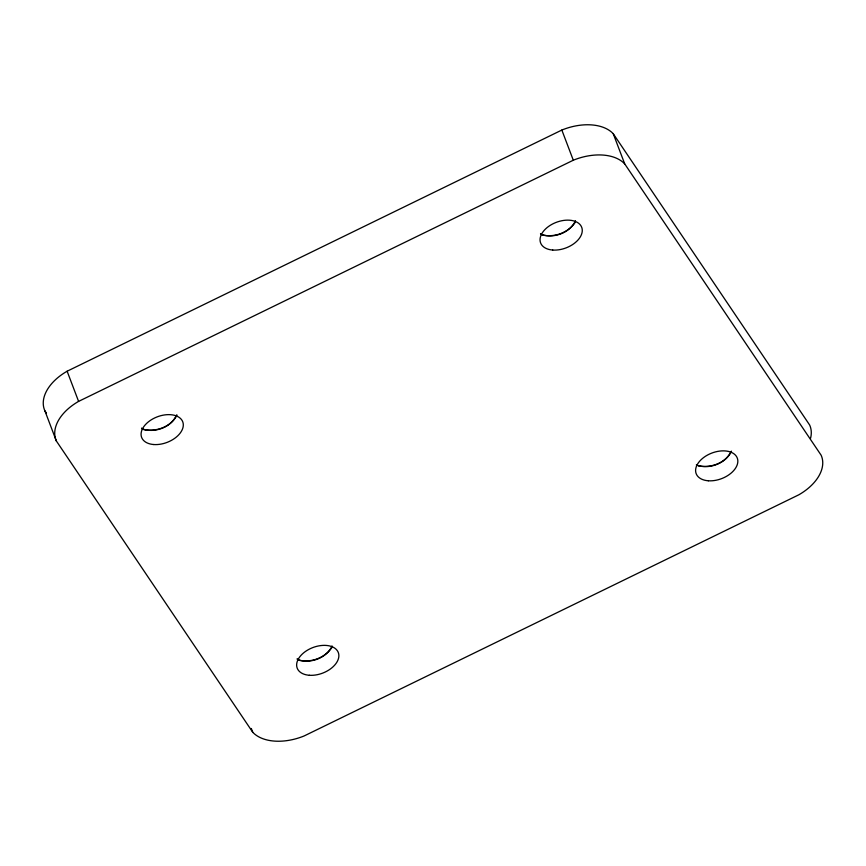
<?xml version="1.0" encoding="UTF-8"?>
<svg xmlns="http://www.w3.org/2000/svg" width="866" height="866" viewBox="0 0 866 866"><rect width="100%" height="100%" fill="white"/><g stroke="black" fill="none" stroke-linecap="round" stroke-linejoin="round"><path stroke-width="1.3" d="M176.978 414.966C171.208 427.274 154.364 433.693 141.797 428.681M731.51 451.208C725.751 463.505 708.897 469.935 696.329 464.923M176.491 415.225C171.057 427.155 155.988 431.982 143.713 429.601L141.537 428.107M332.057 645.949C326.514 658.301 309.736 664.33 297.363 659.416M575.457 220.722C569.915 233.062 553.136 239.103 540.763 234.188M731.023 451.457C725.589 463.386 710.521 468.225 698.245 465.832M575.186 222.432C568.204 232.683 554.738 237.555 542.679 235.097L540.503 233.604M331.786 647.66C324.804 657.922 311.338 662.782 299.279 660.336L297.103 658.831M613.247 133.732L624.711 163.891L821.12 455.191A46.385 28.881 -20.8 0 1 798.874 494.778L304.161 735.948A46.385 28.881 -20.8 0 1 252.753 732.268L56.344 440.967L44.88 410.809A46.385 28.881 -20.8 0 1 67.126 371.222L561.839 130.052A46.385 28.881 -20.8 0 1 613.247 133.732L809.656 425.033A46.385 28.881 -20.8 0 1 810.554 438.326M56.344 440.967A46.385 28.881 -20.8 0 1 78.59 401.391L573.303 160.221A46.385 28.881 -20.8 0 1 624.711 163.891M44.88 410.809L46.396 413.05M561.839 130.052L573.303 160.221M251.313 728.501L252.753 732.268M67.126 371.222L78.59 401.391M153.791 444.539A21.996 13.694 -20.8 0 0 183.17 423.355A21.996 13.694 -20.8 0 0 149.58 420.952A21.996 13.694 -20.8 0 0 153.791 444.539M552.757 250.047A21.996 13.694 -20.8 0 0 582.136 228.851A21.996 13.694 -20.8 0 0 548.557 226.459A21.996 13.694 -20.8 0 0 552.757 250.047M309.357 675.274A21.996 13.694 -20.8 0 0 338.736 654.09A21.996 13.694 -20.8 0 0 305.146 651.687A21.996 13.694 -20.8 0 0 309.357 675.274M708.323 480.782A21.996 13.694 -20.8 0 0 737.702 459.586A21.996 13.694 -20.8 0 0 704.123 457.183A21.996 13.694 -20.8 0 0 708.323 480.782"/></g></svg>
